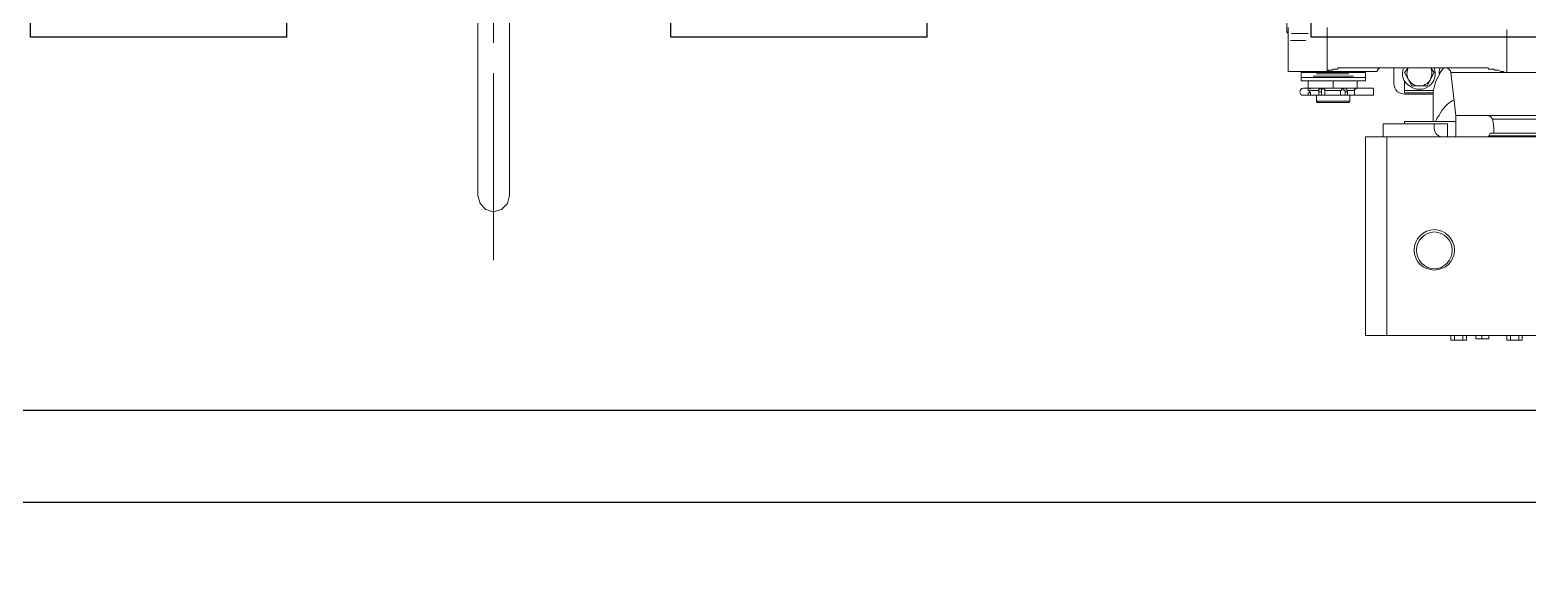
# Model space of a CAD drawing. Header units: millimetres. Extents: x 25083 to 52777, y 24772 to 45779.
# Drawn here: x 38318.5 to 38786.7, y 33110.3 to 33276.2 of the extents above; entities that cross this region are included whole.
import ezdxf

# ---------------------------------------------------------------- set-up
doc = ezdxf.new("R2010")
doc.units = ezdxf.units.MM
doc.layers.add('小车', color=7, linetype='Continuous')
doc.styles.get("Standard").update_dxf_attribs({"font": ''})
doc.styles.get('Standard').set_extended_font_data('SimSun')
doc.dimstyles.new('ISO-25', dxfattribs={"dimtxt": 2.5, "dimasz": 2.5, "dimexe": 1.25, "dimexo": 0.625, "dimtad": 1, "dimtxsty": 'Standard', "dimcen": 2.5, "dimadec": 0, "dimazin": 0, "dimtfac": 1, "dimtmove": 0, "dimatfit": 3, "dimfxl": 1, "dimarcsym": 0})

# ---------------------------------------------------------------- blocks, each defined once
blk = doc.blocks.new('*D925')
at = {"color": 0, "lineweight": -2}
for p, q in [((29677.86, 34881.66), (29677.86, 32448.29)), ((40733.02, 34757.65), (40733.02, 32448.29)), ((29680.36, 32449.54), (40730.52, 32449.54))]:
    blk.add_line(p, q, dxfattribs=at)
at = {"color": 0}
for points in [[(29680.36, 32449.96), (29680.36, 32449.13), (29677.86, 32449.54)], [(40730.52, 32449.13), (40730.52, 32449.96), (40733.02, 32449.54)]]:
    blk.add_solid(points, dxfattribs=at)
at = {"layer": 'DEFPOINTS', "color": 0}
for p in [(29677.86, 34882.29), (40733.02, 34758.27), (40733.02, 32449.54)]:
    blk.add_point(p, dxfattribs=at)
at = {"color": 0, "insert": (35205.44, 32451.63), "char_height": 2.5, "attachment_point": 5}
blk.add_mtext('11055,15', dxfattribs=at)
blk = doc.blocks.new('zw$D2F4')
at = {"color": 7, "lineweight": 5}
for points in [[(97.67, 779.48), (83.93, 779.48)], [(83.93, 779.48), (83.93, 751.63)], [(93.58, 778.74), (93.58, 773.91)], [(95.81, 779.48), (96.18, 779.85)], [(96.18, 779.85), (96.18, 779.48), (95.81, 779.48)], [(95.81, 778.37), (95.81, 773.17)], [(99.15, 779.85), (96.18, 779.85)], [(76.5, 772.43), (76.5, 774.65)], [(77.61, 772.8), (77.24, 772.8), (77.24, 773.17), (76.5, 773.17), (76.5, 773.54)], [(78.73, 773.54), (78.73, 773.17), (77.99, 773.17), (77.99, 772.8), (77.61, 772.8)], [(78.73, 772.8), (78.73, 774.65)], [(78.73, 773.17), (80.96, 773.17)], [(78.73, 773.17), (78.73, 757.94)], [(78.73, 772.8), (78.73, 773.17)], [(83.56, 775.4), (80.96, 775.4)], [(80.96, 775.4), (80.96, 755.34)], [(82.07, 775.4), (82.07, 755.34)], [(83.56, 755.34), (83.56, 775.4)], [(74.27, 770.2), (74.27, 770.57)], [(74.27, 770.2), (74.64, 770.57)], [(74.27, 770.2), (74.27, 760.54)], [(76.5, 770.57), (74.64, 770.57)], [(74.64, 770.57), (74.64, 760.17)], [(76.5, 772.43), (77.61, 772.43)], [(76.5, 772.43), (76.5, 769.08)], [(77.61, 769.83), (76.5, 769.83)], [(76.5, 769.08), (77.61, 769.08)], [(76.5, 769.08), (76.5, 767.97)], [(76.5, 767.97), (77.61, 767.97)], [(76.5, 767.97), (76.5, 763.14)], [(77.61, 769.08), (77.61, 769.83)], [(77.99, 769.83), (77.61, 769.83)], [(77.61, 769.08), (78.36, 769.08), (78.36, 768.71), (78.73, 768.71)], [(77.61, 767.97), (77.99, 767.97)], [(77.99, 769.83), (77.99, 772.43)], [(78.73, 769.46), (78.36, 769.46), (78.36, 769.83), (77.99, 769.83)], [(77.99, 767.97), (78.36, 767.97), (78.36, 768.34), (78.73, 768.34), (78.73, 769.08), (78.73, 769.46)], [(77.99, 762.77), (77.99, 767.97)], [(82.44, 759.06), (82.44, 771.68)], [(83.18, 760.54), (83.18, 770.57)], [(83.56, 770.57), (83.93, 770.57)], [(78.73, 765.37), (80.96, 765.37)], [(97.67, 767.23), (83.93, 767.23)], [(83.93, 751.63), (83.93, 767.23)], [(84.67, 764.26), (84.67, 765.37), (84.3, 765.74), (84.3, 766.86), (83.93, 767.23)], [(85.04, 761.66), (85.04, 763.89), (84.67, 763.89), (84.67, 764.26)], [(74.27, 760.54), (74.64, 760.17)], [(76.5, 760.17), (74.64, 760.17)], [(77.61, 763.14), (76.5, 763.14)], [(76.5, 761.66), (76.5, 763.14)], [(77.61, 761.66), (76.5, 761.66)], [(76.5, 761.66), (76.5, 758.69)], [(76.5, 760.91), (77.61, 760.91)], [(77.61, 758.69), (76.5, 758.69)], [(76.5, 752.74), (76.5, 758.69)], [(77.99, 762.77), (77.99, 763.14), (77.61, 763.14)], [(78.73, 762.4), (78.73, 762.03), (77.99, 762.03), (77.99, 761.66), (77.61, 761.66)], [(77.61, 760.91), (77.61, 761.66)], [(77.61, 760.91), (77.99, 760.91)], [(78.73, 761.66), (78.73, 762.4), (78.36, 762.4), (78.36, 762.77), (77.99, 762.77)], [(77.99, 760.91), (78.36, 761.29), (78.73, 761.29), (78.73, 761.66)], [(77.99, 758.69), (77.99, 760.91)], [(77.99, 758.69), (78.36, 758.69), (78.36, 758.32)], [(83.56, 760.17), (83.93, 760.17)], [(85.04, 761.66), (85.04, 719.32)], [(63.5, 755.34), (1.49, 755.34)], [(1.49, 495.39), (1.49, 755.34)], [(63.5, 755.34), (63.5, 693.7)], [(78.36, 758.32), (78.73, 758.32)], [(78.73, 758.32), (78.73, 752.74)], [(78.73, 758.32), (78.73, 757.94)], [(78.73, 757.94), (80.96, 757.94)], [(83.56, 755.34), (80.96, 755.34)], [(63.5, 749.77), (67.59, 749.77)], [(67.59, 749.77), (67.59, 733.81)], [(76.5, 752.74), (78.73, 752.74)], [(1.49, 748.66), (63.5, 748.66)], [(85.04, 746.43), (80.21, 746.43)], [(68.33, 743.09), (67.59, 743.09)], [(68.33, 743.09), (68.33, 727.12)], [(76.87, 734.18), (76.87, 743.09)], [(80.96, 743.09), (77.24, 743.09)], [(77.24, 734.18), (77.24, 743.09)], [(77.99, 743.09), (77.99, 734.18)], [(83.56, 743.09), (79.47, 740.86)], [(79.47, 740.86), (79.47, 736.03)], [(85.04, 741.98), (83.56, 743.09)], [(79.47, 736.03), (83.56, 733.81)], [(67.59, 733.81), (66.1, 733.81)], [(67.59, 729.72), (67.59, 733.81)], [(68.33, 734.18), (76.5, 734.18)], [(83.56, 733.81), (85.04, 734.92)], [(1.49, 728.61), (0, 728.61)], [(0, 727.86), (0, 728.61)], [(0, 728.61), (0, 728.23)], [(0, 723.78), (0, 728.23)], [(0, 727.49), (0, 727.86)], [(1.49, 727.49), (0, 727.49)], [(0, 726.01), (0, 727.49)], [(0, 724.89), (0, 726.01)], [(67.59, 729.72), (63.5, 729.72)], [(70.19, 727.12), (63.5, 727.12)], [(70.19, 727.12), (83.56, 728.61)], [(70.19, 727.12), (70.19, 690.36)], [(83.56, 688.87), (83.56, 728.61)], [(1.49, 724.89), (0, 724.89)], [(0, 724.15), (0, 724.89)], [(0, 723.78), (0, 724.15)], [(1.49, 723.78), (0, 723.78)], [(0.37, 720.81), (1.49, 720.81)], [(0.37, 720.81), (0.37, 716.72)], [(0.37, 718.95), (1.49, 718.95)], [(0.37, 716.72), (1.49, 716.72)], [(63.5, 716.72), (63.87, 716.72)], [(64.62, 716.35), (63.87, 716.72)], [(63.87, 700.75), (63.87, 716.72)], [(64.62, 701.13), (64.62, 716.35)], [(85.04, 719.32), (85.04, 717.09), (84.67, 716.72), (84.67, 715.24), (84.3, 714.87), (84.3, 713.75), (83.93, 713.01), (83.93, 712.27), (83.56, 711.9), (83.56, 711.15)], [(69.07, 701.87), (69.07, 715.61)], [(1.49, 711.15), (0, 711.15)], [(0, 710.78), (0, 711.15)], [(0, 711.15), (0, 710.78)], [(0, 706.7), (0, 710.78)], [(0, 710.04), (0, 710.78)], [(1.49, 710.04), (0, 710.04)], [(0, 708.92), (0, 710.04)], [(0, 707.44), (0, 708.92)], [(1.49, 707.44), (0, 707.44)], [(0, 707.07), (0, 707.44)], [(0, 706.32), (0, 707.07)], [(83.56, 711.15), (96.92, 711.15)], [(0, 706.32), (0, 706.7)], [(1.49, 706.32), (0, 706.32)]]:
    blk.add_lwpolyline(points, dxfattribs=at)
for points in [[(76.5, 774.65), (76.5, 775.4), (76.87, 775.77), (77.61, 775.77)], [(77.61, 775.77), (77.99, 775.77), (78.73, 775.4), (78.73, 774.65)], [(78.36, 772.43), (78.73, 772.8), (78.73, 772.8), (78.73, 772.8)], [(78.73, 772.8), (78.73, 772.8), (78.73, 772.8), (78.73, 772.8)], [(78.73, 772.8), (78.73, 772.8), (78.73, 772.8), (78.73, 772.8)], [(78.73, 772.8), (78.73, 772.8), (78.73, 772.8), (78.73, 772.8)], [(78.73, 772.8), (78.73, 772.8), (78.73, 772.8), (78.73, 772.8)], [(78.36, 772.43), (78.36, 772.43), (78.36, 772.43), (78.36, 772.43)], [(77.99, 758.69), (77.99, 758.69), (77.61, 758.69), (77.61, 758.69)], [(78.36, 758.32), (78.36, 758.32), (78.36, 758.32), (78.36, 758.32)], [(78.73, 758.32), (78.73, 758.32), (78.73, 758.32), (78.73, 758.32)], [(78.73, 757.94), (78.73, 757.94), (78.73, 757.94), (78.73, 757.94)], [(85.04, 750.52), (85.04, 750.89), (84.67, 751.63), (83.93, 751.63)], [(77.61, 745.32), (77.24, 744.57), (76.87, 743.83), (76.87, 743.09)], [(80.21, 746.43), (79.1, 746.43), (78.36, 746.06), (77.61, 745.32)], [(79.47, 735.29), (77.99, 737.15), (77.99, 739.75), (79.47, 741.6)], [(80.21, 736.03), (79.1, 737.52), (79.1, 739.38), (80.21, 740.86)], [(79.47, 741.6), (80.58, 743.46), (82.81, 744.2), (85.04, 743.46)], [(80.21, 740.86), (81.33, 742.35), (83.56, 742.72), (85.04, 741.98)], [(85.04, 733.81), (82.81, 733.06), (80.58, 733.81), (79.47, 735.29)], [(85.04, 734.92), (83.56, 734.18), (81.33, 734.55), (80.21, 736.03)], [(64.25, 733.06), (63.87, 732.32), (63.5, 731.95), (63.5, 731.21)], [(66.1, 733.81), (65.36, 733.81), (64.62, 733.43), (64.25, 733.06)], [(70.19, 732.32), (69.82, 732.69), (69.07, 733.06), (68.33, 733.43)], [(75.01, 727.86), (73.9, 729.72), (72.42, 731.21), (70.19, 732.32)], [(82.81, 732.32), (80.96, 733.43), (78.73, 734.18), (76.5, 734.18)], [(85.04, 730.83), (84.3, 731.58), (83.56, 731.95), (82.81, 732.32)], [(85.04, 731.95), (84.3, 732.32), (83.56, 732.32), (83.18, 732.32)], [(83.56, 728.61), (84.3, 728.61), (85.04, 729.35), (85.04, 730.46)], [(69.07, 715.61), (69.82, 715.98), (70.19, 716.72), (70.19, 717.47)], [(64.62, 715.24), (66.1, 715.24), (67.59, 715.24), (69.07, 715.61)]]:
    blk.add_open_spline(points, degree=3, dxfattribs=at)
for points in [[(28.22, 740.12), (24.51, 740.12), (21.91, 737.15), (21.91, 733.81), (21.91, 730.46), (24.51, 727.49), (28.22, 727.49), (31.57, 727.49), (34.54, 730.46), (34.54, 733.81), (34.54, 737.15), (31.57, 740.12), (28.22, 740.12)], [(28.22, 739.38), (24.88, 739.38), (22.28, 736.78), (22.28, 733.81), (22.28, 730.83), (24.88, 728.23), (28.22, 728.23), (31.19, 728.23), (33.79, 730.83), (33.79, 733.81), (33.79, 736.78), (31.19, 739.38), (28.22, 739.38)]]:
    blk.add_open_spline(points, degree=3, knots=[0, 0, 0, 0, 1, 1, 1, 2, 2, 2, 3, 3, 3, 4, 4, 4, 4], dxfattribs=at)
blk = doc.blocks.new('A$C1A4175F5')
at = {"layer": '小车', "color": 7, "lineweight": 0}
for points in [[(1126.185, 122.067), (1126.185, 55.154)], [(1136.124, 122.067), (1136.124, 55.154)], [(1126.185, 55.154), (1126.185, 20.158)], [(1136.124, 20.158), (1136.124, 55.154)], [(1126.185, 20.158), (1126.885, 17.638), (1128.704, 15.818), (1131.224, 15.118), (1133.604, 15.818), (1135.424, 17.638), (1136.124, 20.158)]]:
    blk.add_lwpolyline(points, dxfattribs=at)
at = {"layer": '小车', "color": 1, "lineweight": 0}
for points in [[(1131.224, 67.893), (1131.224, 77.412)], [(1131.224, 0), (1131.224, 58.374)]]:
    blk.add_lwpolyline(points, dxfattribs=at)
blk = doc.blocks.new('zw$50CE')
blk.add_lwpolyline([(0, 80.66), (0, 1280.66), (1100, 1280.66), (1100, 80.66)], close=True)
blk.add_blockref('zw$D2F4', (22.01, 103.57))
at = {"layer": '小车', "ltscale": 10, "xscale": -1, "rotation": 270}
blk.add_blockref('A$C1A4175F5', (47.03, 0), dxfattribs=at)

msp = doc.modelspace()

# ---------------------------------------------------------------- linework, layer by layer
msp.add_lwpolyline([(29677.862, 33128.771), (40733.017, 33128.771), (40733.017, 34969.075), (29677.862, 34969.075)], close=True)
at = {"ltscale": 15}
for points in [[(38318.63, 33273.983), (38318.63, 34140.649), (38398.63, 34140.649), (38398.63, 33273.983)], [(38518.63, 33273.983), (38518.63, 34140.649), (38598.63, 34140.649), (38598.63, 33273.983)], [(38718.63, 33273.983), (38718.63, 34140.649), (38798.63, 34140.649), (38798.63, 33273.983)]]:
    msp.add_lwpolyline(points, close=True, dxfattribs=at)

# ---------------------------------------------------------------- block references
at = {"rotation": 90}
msp.add_blockref('zw$50CE', (39594.481, 33157.316), dxfattribs=at)

# ---------------------------------------------------------------- dimensions: what is measured, and where the dimension line sits
dim = msp.add_linear_dim(base=(40733.0166, 32449.5434), p1=(29677.8617, 34882.2868), p2=(40733.0166, 34758.2702), dimstyle='ISO-25')
dim.commit()
dim.dimension.update_dxf_attribs({"geometry": '*D925', "text_midpoint": (35205.4391, 32449.5434), "dimtype": 160})

doc.saveas('drawing.dxf')
